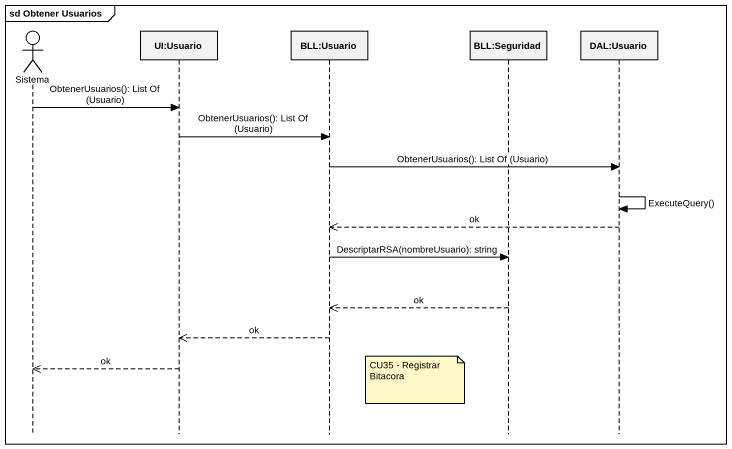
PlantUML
@startuml
mainframe sd Obtener Usuarios
hide footbox
actor Sistema
participant "UI:Usuario" as UI_Usuario
participant "BLL:Usuario" as BLL_Usuario
participant "BLL:Seguridad" as BLL_Seguridad
participant "DAL:Usuario" as DAL_Usuario

Sistema -> UI_Usuario : ObtenerUsuarios(): List Of (Usuario)
UI_Usuario -> BLL_Usuario : ObtenerUsuarios(): List Of (Usuario)
BLL_Usuario -> DAL_Usuario : ObtenerUsuarios(): List Of (Usuario)
DAL_Usuario -> DAL_Usuario : ExecuteQuery()
DAL_Usuario -->> BLL_Usuario : ok
BLL_Usuario -> BLL_Seguridad : DescriptarRSA(nombreUsuario): string
BLL_Seguridad -->> BLL_Usuario : ok
BLL_Usuario -->> UI_Usuario : ok
UI_Usuario -->> Sistema : ok
note right of BLL_Usuario : CU35 - Registrar Bitacora
@enduml
